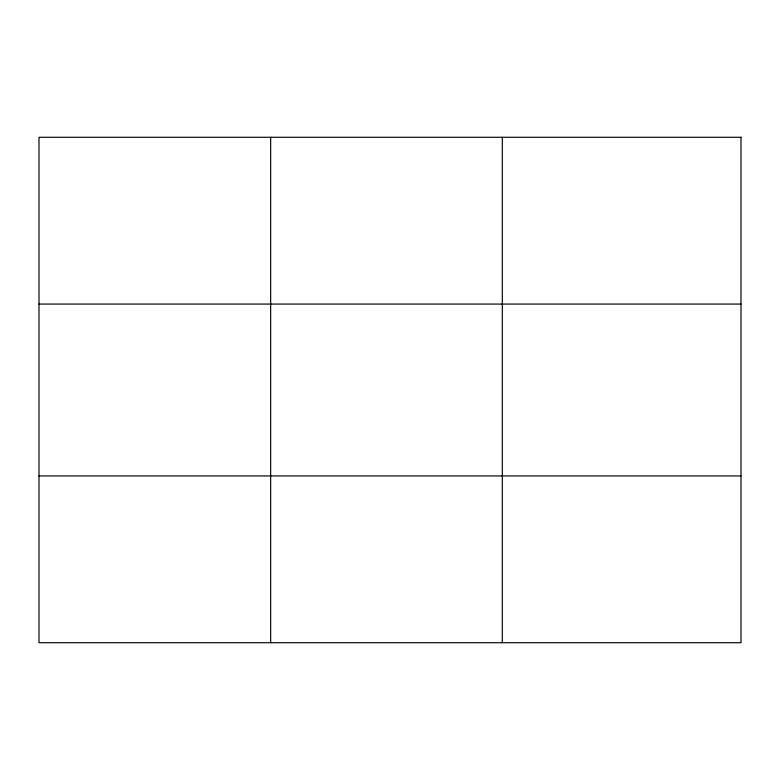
<?xml version="1.0" encoding="UTF-8"?>
<svg xmlns="http://www.w3.org/2000/svg" width="780" height="780" viewBox="0 0 780 780"><rect width="100%" height="100%" fill="white"/><g stroke="black" fill="none" stroke-linecap="round" stroke-linejoin="round"><path stroke-width="1.17" d="M270.66 642.72L270.66 137.28M502.32 642.72L502.32 137.28M39 304.073L741 304.073M39 475.927L741 475.927M741 137.28L741 642.72L39 642.72L39 137.28L741 137.28"/></g></svg>
